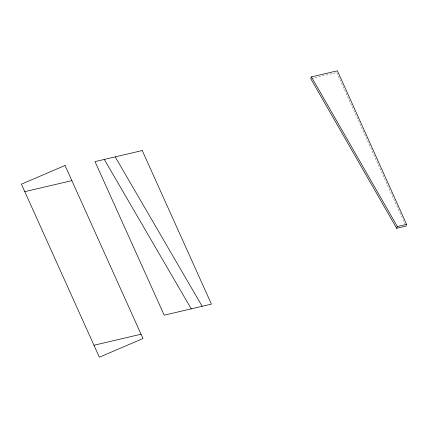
<?xml version="1.0" encoding="UTF-8"?>
<svg xmlns="http://www.w3.org/2000/svg" width="428" height="428" viewBox="0 0 428 428"><rect width="100%" height="100%" fill="white"/><g stroke="black" fill="none" stroke-linecap="round" stroke-linejoin="round"><path stroke-width="0.32" stroke-dasharray="2.14 1.6" d="M311.391 78.474L336.75 72.535L405.118 224.288"/><path stroke-width="0.64" d="M311.402 76.89L310.739 78.629L396.665 228.29L405.937 226.118L406.6 224.379L337.414 70.791L311.402 76.89L397.328 226.551L396.665 228.29M24.781 191.658L71.861 180.627M397.328 226.551L406.6 224.379M93.967 345.246L141.047 334.215M115.202 156.873L202.155 306.293M104.288 159.43L191.241 308.85M65.045 165.492L21.4 184.152L99.355 357.209L143 338.548L65.045 165.492M142.24 150.538L95.016 161.602L164.202 315.185L211.427 304.121L142.24 150.538"/></g></svg>
